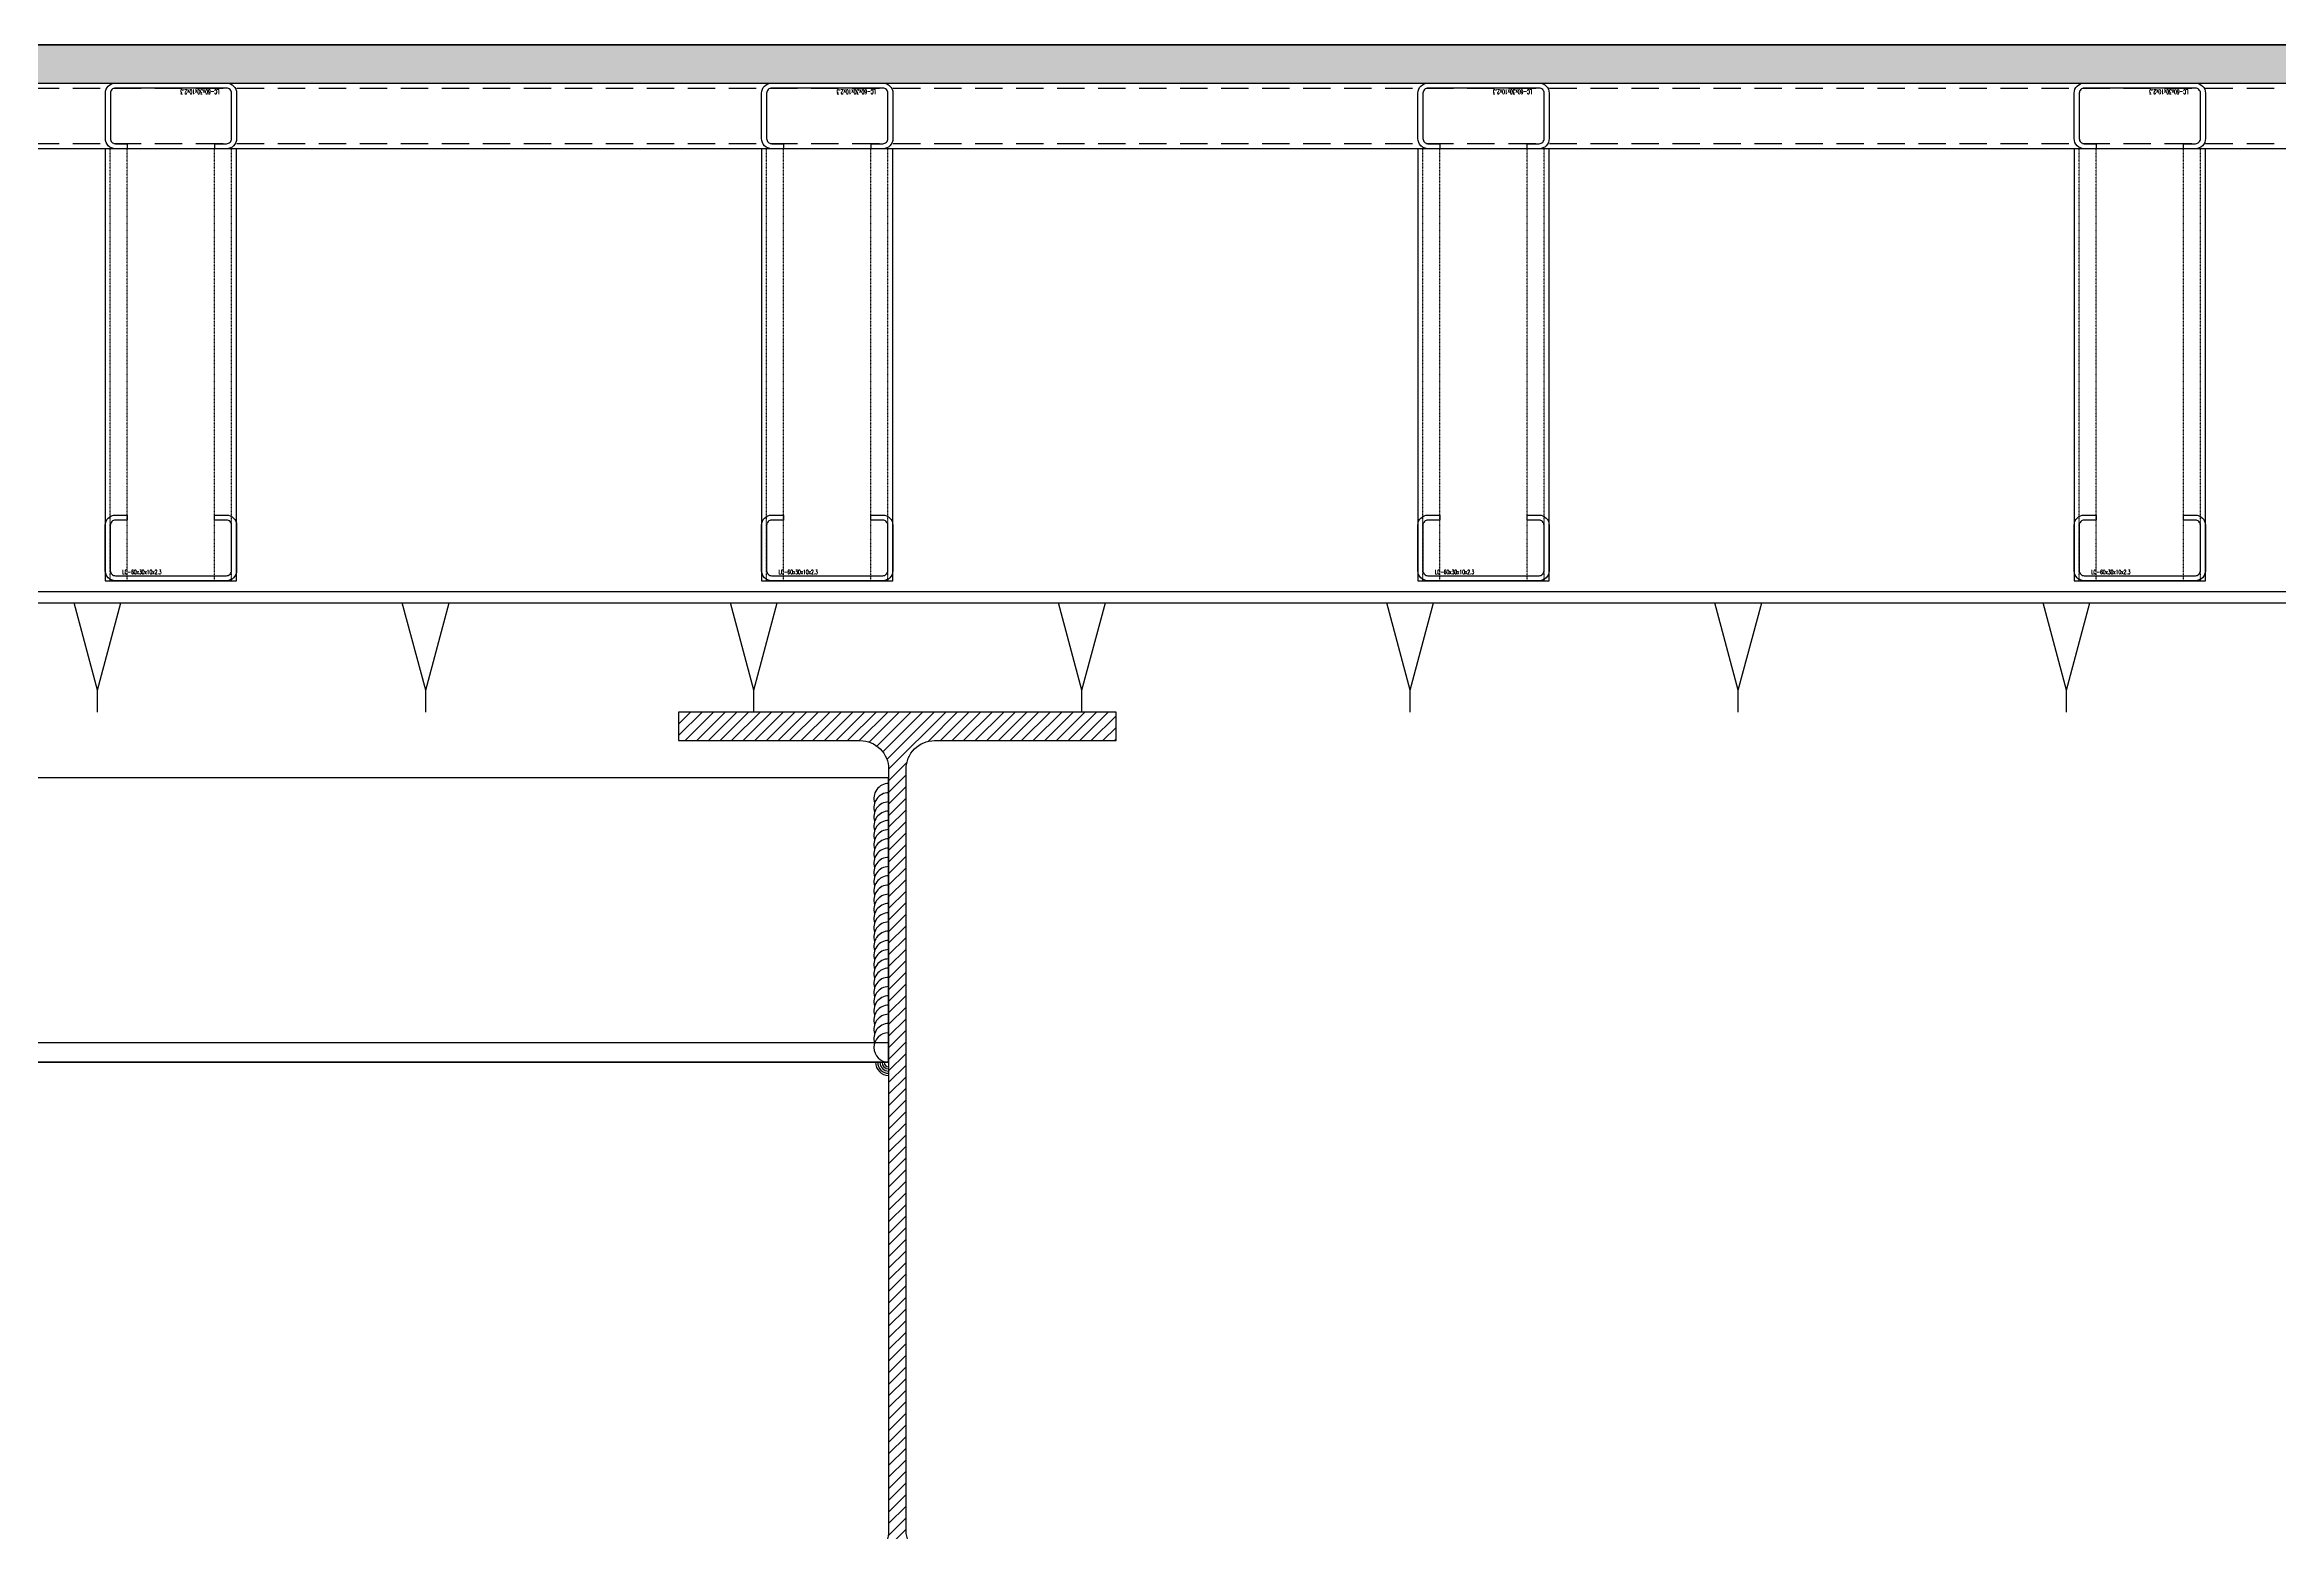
# Model space of a CAD drawing. Extents: x -3378 to 102197, y -3799 to 48702.
# Drawn here: x 59277 to 60298, y 47868 to 48548 of the extents above; entities that cross this region are included whole.
import ezdxf

# ---------------------------------------------------------------- set-up
doc = ezdxf.new("R2010")
doc.units = 0
for name, pattern in [('CENTER', [2, 1.25, -0.25, 0.25, -0.25]), ('HIDDEN', [0.375, 0.25, -0.125]), ('Hidden 1_16_', [0.023813, 0.015875, -0.007938])]:
    doc.linetypes.add(name, pattern=pattern)
for name, color, linetype in [('##-鐵件', 1, 'Continuous'), ('24WELD', 55, 'Continuous'), ('GM_ANNO_DIMS', 4, 'Continuous'), ('GM_STEL_PRIM', 3, 'Continuous'), ('STRUCTURAL', 3, 'Continuous'), ('中心線 CENTER', 6, 'CENTER'), ('結構體 STRUCTURAL', 154, 'Continuous'), ('螺絲、螺栓', 4, 'Continuous'), ('視覺模型鋁擠型暫替', 4, 'Continuous'), ('金屬面材 METAL PANEL', 2, 'Continuous'), ('鐵件', 6, 'Continuous'), ('鐵件 STEEL', 20, 'Continuous')]:
    doc.layers.add(name, color=color, linetype=linetype)
doc.layers.add('#不列印', color=250, linetype='Continuous', plot=False)
doc.styles.add('romans', font='romans.shx', dxfattribs={"width": 0.5, "bigfont": ' chineset.shx'})

# ---------------------------------------------------------------- blocks, each defined once
blk = doc.blocks.new('H-400x200x8x13')
at = {"layer": '視覺模型鋁擠型暫替', "linetype": 'Continuous'}
h = blk.add_hatch(dxfattribs=at)
h.set_pattern_fill('ANSI31', color=1, scale=30, angle=180)
h.set_pattern_definition([(225, (85874.229, 995633.081), (2.65165043, -2.65165043), [])])
h.paths.add_polyline_path([(300, -400), (300, -387), (217, -387, -0.414214), (204, -374), (204, -26, -0.414214), (217, -13), (300, -13), (300, 0), (100, 0), (100, -13), (183, -13, -0.414214), (196, -26), (196, -374, -0.414214), (183, -387), (100, -387), (100, -400)])
blk.add_lwpolyline([(100, -13), (183, -13, -0.414214), (196, -26), (196, -374, -0.414214), (183, -387), (100, -387), (100, -400), (300, -400), (300, -387), (217, -387, -0.414214), (204, -374), (204, -26, -0.414214), (217, -13), (300, -13), (300, 0), (100, 0)], format="xyb", close=True, dxfattribs=at)
blk = doc.blocks.new('*U79')
for centre, end in [((2.24, 68.96), 196.35291), ((2.32, 71.46), 196.35291), ((2.07, 63.97), 196.35291), ((2.15, 66.47), 196.35291), ((1.91, 58.97), 196.35291), ((1.99, 61.47), 196.35291), ((1.67, 51.47), 196.35291), ((1.75, 53.97), 196.35291), ((1.83, 56.47), 196.35291), ((1.51, 46.48), 196.35291), ((1.59, 48.97), 196.35291), ((1.26, 38.98), 196.35291), ((1.34, 41.48), 196.35291), ((1.43, 43.98), 196.35291), ((1.1, 33.98), 196.35291), ((1.18, 36.48), 196.35291), ((0.86, 26.49), 196.35291), ((0.94, 28.98), 196.35291), ((1.02, 31.48), 196.35291), ((0.7, 21.49), 196.35291), ((0.78, 23.99), 196.35291), ((0.53, 16.49), 196.35291), ((0.62, 18.99), 196.35291), ((0.29, 9), 196.35291), ((0.37, 11.49), 196.35291), ((0.45, 13.99), 196.35291), ((0.13, 4), 268.14306), ((0.21, 6.5), 196.35291)]:
    blk.add_arc(centre, 4, 88.14306, end)
blk = doc.blocks.new('St-LC-60x30x10x2_3')
at = {"layer": 'STRUCTURAL', "color": 0, "linetype": 'ByBlock', "lineweight": -2}
blk.add_lwpolyline([(14.8, 38.4), (14.8, 36.1), (9.4, 36.1, 0.414214), (7.1, 33.8), (7.1, 13, 0.414214), (9.4, 10.7), (60.2, 10.7, 0.414214), (62.5, 13), (62.5, 33.8, 0.414214), (60.2, 36.1), (54.8, 36.1), (54.8, 38.4), (60.2, 38.4, -0.414214), (64.8, 33.8), (64.8, 13, -0.414214), (60.2, 8.4), (9.4, 8.4, -0.414214), (4.8, 13), (4.8, 33.8, -0.414214), (9.4, 38.4)], format="xyb", close=True, dxfattribs=at)
at = {"layer": 'Defpoints', "color": 0, "linetype": 'ByBlock', "lineweight": -2, "style": 'romans', "width": 0.6}
blk.add_text('LC-60x30x10x2.3', height=2, rotation=360, dxfattribs=at).set_placement((12.6, 11.4))
blk = doc.blocks.new('*U228')
at = {"layer": '鐵件'}
for p, q in [((-474.6, 0), (1362.6, 0)), ((-474.6, -30), (1362.6, -30))]:
    blk.add_line(p, q, dxfattribs=at)
at = {"layer": '鐵件', "linetype": 'HIDDEN', "ltscale": 50}
for p, q in [((-474.6, -2.3), (1362.6, -2.3)), ((-474.6, -27.7), (1362.6, -27.7))]:
    blk.add_line(p, q, dxfattribs=at)
blk = doc.blocks.new('*U759')
at = {"layer": 'GM_STEL_PRIM'}
for p, q in [((0, -15), (-10.7, 25)), ((0, -15), (10.7, 25)), ((0, -25), (0, -15))]:
    blk.add_line(p, q, dxfattribs=at)
blk = doc.blocks.new('*U760')
at = {"layer": 'GM_ANNO_DIMS', "color": 0, "linetype": 'ByBlock', "lineweight": -2}
for p in [(150, 0), (300, 0), (450, 0), (600, 0), (750, 0), (900, 0), (1050, 0)]:
    blk.add_blockref('*U759', p, dxfattribs=at)
blk = doc.blocks.new('*U634')
at = {"layer": '##-鐵件', "color": 1}
blk.add_lwpolyline([(1687.3, 30), (1489.8, 30), (1489.8, -30), (1687.3, -30)], close=True, dxfattribs=at)
at = {"color": 251, "linetype": 'Hidden 1_16_', "ltscale": 5}
for p, q in [((1687.3, 27.7), (1489.8, 27.7)), ((1687.3, 20), (1489.8, 20)), ((1687.3, -20), (1489.8, -20)), ((1687.3, -27.7), (1489.8, -27.7))]:
    blk.add_line(p, q, dxfattribs=at)
at = {"layer": '#不列印', "rotation": 90}
blk.add_blockref('St-LC-60x30x10x2_3', (1695.6, -34.8), dxfattribs=at)
blk = doc.blocks.new('*U777')
at = {"layer": '鐵件', "rotation": 270}
blk.add_blockref('*U634', (0, 1588.5), dxfattribs=at)
blk = doc.blocks.new('*U778')
at = {"color": 0, "linetype": 'ByBlock', "lineweight": -2}
for p in [(0, 0), (300, 0), (600, 0), (900, 0), (1200, 0), (1500, 0)]:
    blk.add_blockref('*U777', p, dxfattribs=at)

msp = doc.modelspace()

# ---------------------------------------------------------------- hatches: boundary and pattern name
at = {"layer": '結構體 STRUCTURAL'}
h = msp.add_hatch(dxfattribs=at)
h.set_pattern_fill('AR-HBONE', color=256, scale=0.1)
h.set_pattern_definition([(45, (6347.9, -42437.213), (0, 14.3684098), [30.48, -10.16]), (135, (6355.085, -42430.029), (1e-15, 14.3684098), [30.48, -10.16])])
h.paths.add_polyline_path([(59120.966, 48548.085), (59120.966, 48530.585), (70701.113, 48530.585), (70701.113, 48548.085)])
h = msp.add_hatch(dxfattribs=at)
h.set_pattern_fill('AR-HBONE', color=256, scale=0.1)
h.set_pattern_definition([(45, (6347.9, -42437.213), (0, 14.3684098), [30.48, -10.16]), (135, (6355.085, -42430.029), (1e-15, 14.3684098), [30.48, -10.16])])
h.paths.add_polyline_path([(59120.966, 48548.085), (59120.966, 48530.585), (70701.113, 48530.585), (70701.113, 48548.085)])

# ---------------------------------------------------------------- linework, layer by layer
at = {"layer": 'GM_STEL_PRIM', "elevation": 0}
msp.add_lwpolyline([(70830.113, 48298.085), (59130.111, 48298.085), (59130.111, 48293.085), (70830.113, 48293.085)], close=True, dxfattribs=at)
at = {"layer": '中心線 CENTER'}
msp.add_line((72831.116, 48548.085, 0), (54300.371, 48548.085, 0), dxfattribs=at)
at = {"layer": '結構體 STRUCTURAL', "linetype": 'Continuous'}
msp.add_line((59101.111, 48548.085, 0), (61885.836, 48548.085, 0), dxfattribs=at)
at = {"layer": '結構體 STRUCTURAL', "elevation": 0}
msp.add_lwpolyline([(59120.966, 48548.085), (59120.966, 48530.585), (70701.113, 48530.585), (70701.113, 48548.085)], close=True, dxfattribs=at)
msp.add_lwpolyline([(59120.966, 48548.085), (59120.966, 48530.585), (70701.113, 48530.585), (70701.113, 48548.085)], close=True, dxfattribs=at)
at = {"layer": '金屬面材 METAL PANEL'}
for radius in [6, 5, 4, 3, 2]:
    msp.add_arc((59662.724, 48083.085, 0), radius, 180, 270, dxfattribs=at)
at = {"layer": '鐵件 STEEL', "elevation": 0}
msp.add_lwpolyline([(59041.111, 48083.085), (59662.724, 48083.085), (59662.724, 48213.085), (59041.111, 48213.085), (59041.111, 48083.085)], dxfattribs=at)
msp.add_lwpolyline([(59041.111, 48083.085), (59041.111, 48092.085), (59662.724, 48092.085), (59662.724, 48083.085)], close=True, dxfattribs=at)

# ---------------------------------------------------------------- block references
msp.add_blockref('*U778', (59334.645, 48401.835, 0))
at = {"layer": '24WELD', "xscale": 1.687500000000002, "yscale": 1.687500000000002, "zscale": 1.687500000000002, "rotation": 1.856937198354219}
msp.add_blockref('*U79', (59662.724, 48083.085, 0), dxfattribs=at)
at = {"layer": 'GM_ANNO_DIMS'}
msp.add_blockref('*U760', (59151.111, 48268.085, 0), dxfattribs=at)
at = {"layer": '螺絲、螺栓'}
msp.add_blockref('*U228', (59595.599, 48530.585, 0), dxfattribs=at)
at = {"layer": '視覺模型鋁擠型暫替', "linetype": 'Continuous'}
msp.add_blockref('H-400x200x8x13', (59466.724, 48243.085, 0), dxfattribs=at)
at = {"layer": '鐵件', "rotation": 180}
for p in [(59369.471, 48538.956, 0), (59669.471, 48538.956, 0), (59969.471, 48538.956, 0), (60269.471, 48538.956, 0)]:
    msp.add_blockref('St-LC-60x30x10x2_3', p, dxfattribs=at)

doc.saveas('drawing.dxf')
